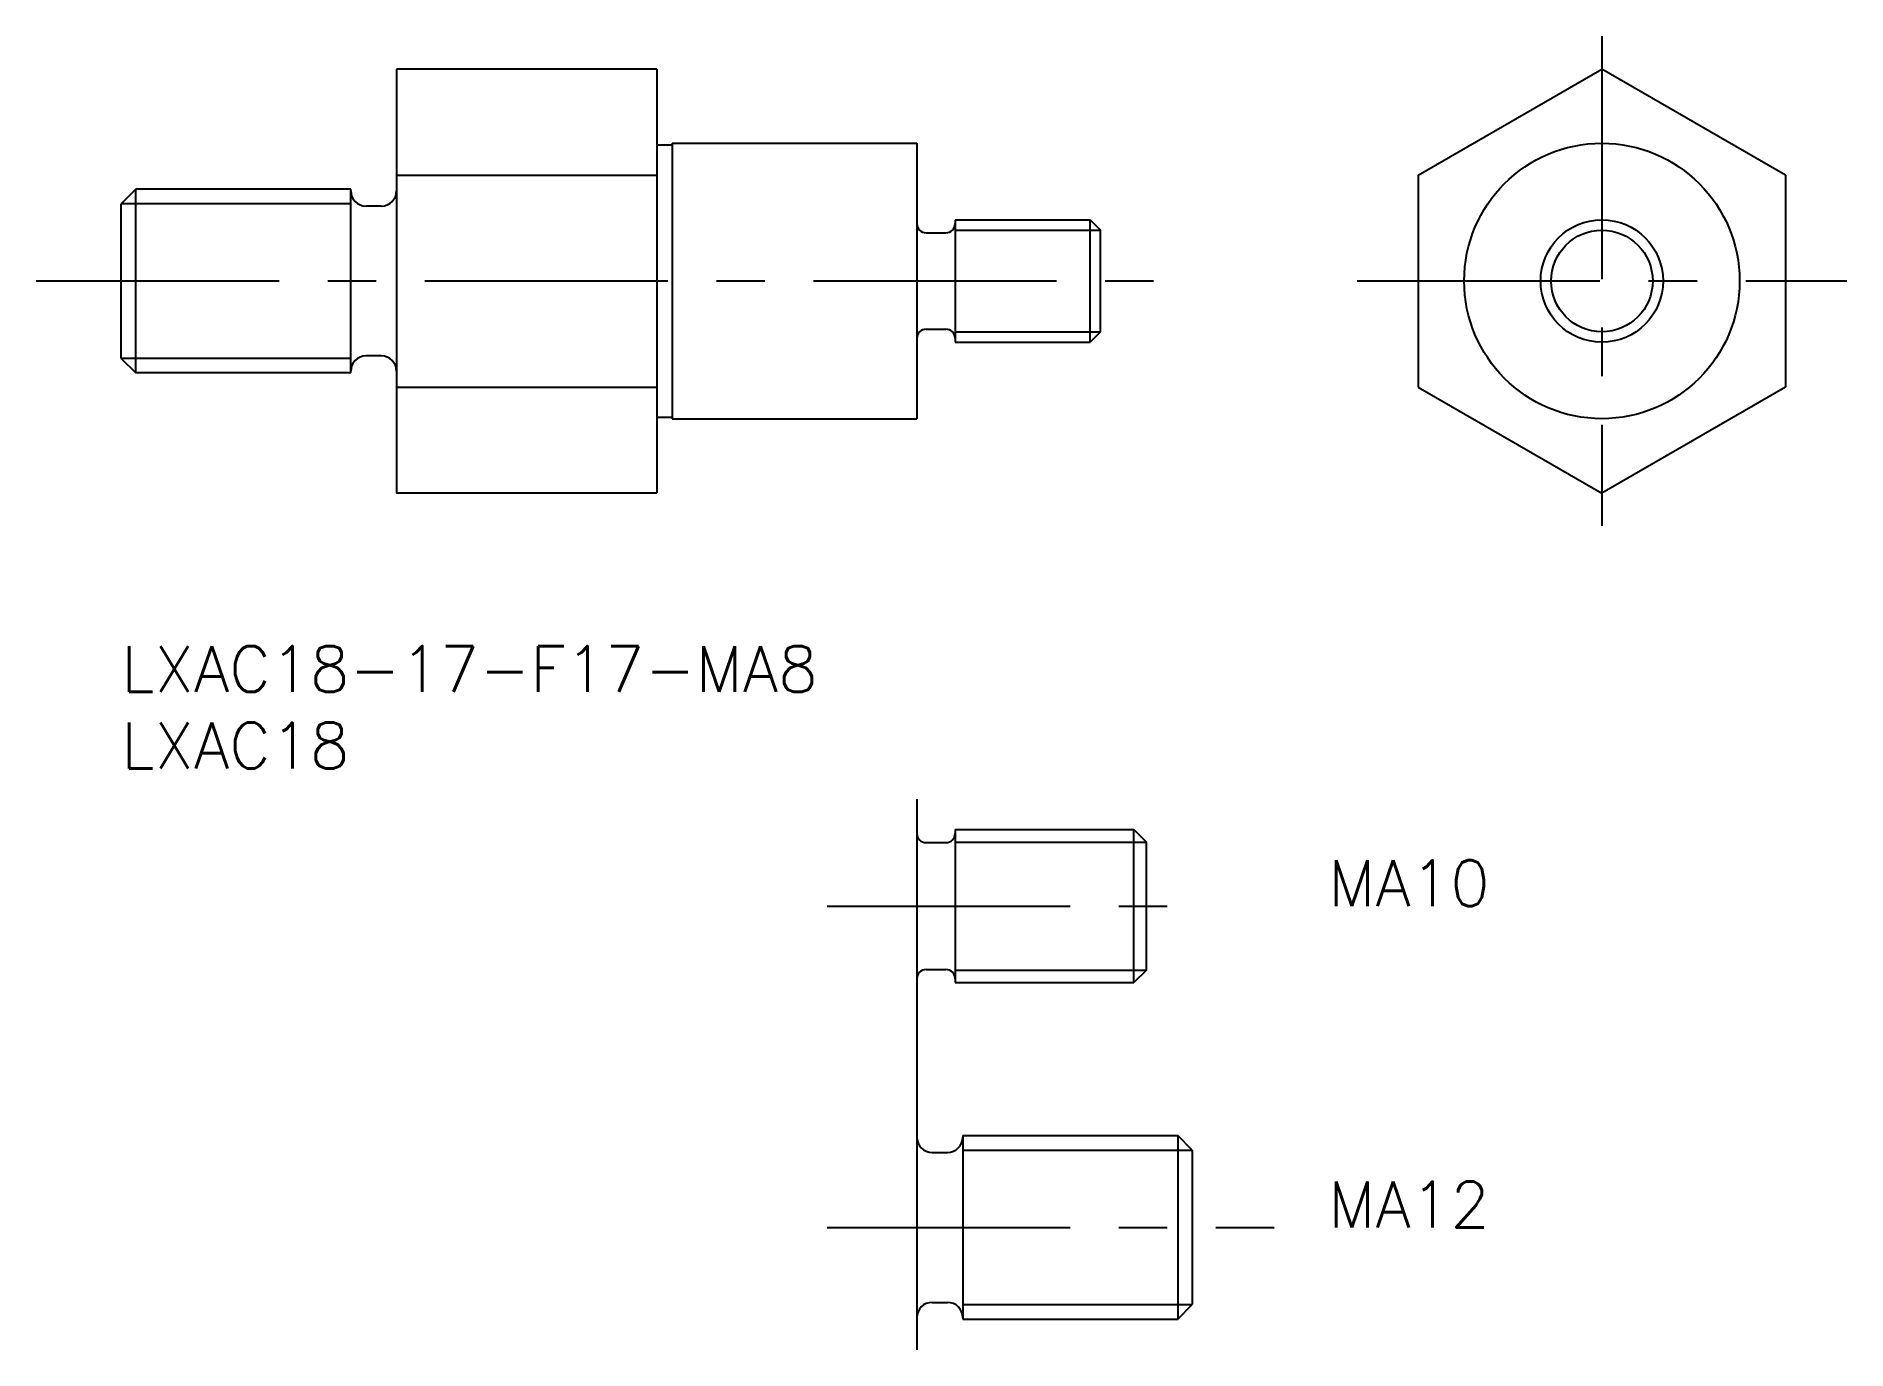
# Model space of a CAD drawing. Extents: x -6 to 113, y -46 to 40.
import ezdxf

# ---------------------------------------------------------------- set-up
doc = ezdxf.new("R2010")
doc.units = 0
doc.header["$LTSCALE"] = 0.5
doc.linetypes.add('CENTER', pattern=[50.8, 31.75, -6.35, 6.35, -6.35])
for name, color, linetype in [('MSM_CENTER', 1, 'CENTER'), ('MSM_CONTINUOUS', 7, 'CONTINUOUS'), ('MSM_NARROW', 5, 'CONTINUOUS'), ('MSM_PART_NUMBER', 7, 'CONTINUOUS')]:
    doc.layers.add(name, color=color, linetype=linetype)
doc.styles.get("Standard").update_dxf_attribs({"font": 'txt.shx', "height": 3, "bigfont": 'bigfont.shx'})

# ---------------------------------------------------------------- blocks, each defined once
blk = doc.blocks.new('*U12')
at = {"layer": 'MSM_PART_NUMBER'}
blk.add_text('LXAC18-17-F17-MA8', height=3, dxfattribs=at).set_placement((0, -3))
blk = doc.blocks.new('*U13')
at = {"layer": 'MSM_PART_NUMBER'}
blk.add_text('LXAC18', height=3, dxfattribs=at).set_placement((0, -8))
blk = doc.blocks.new('*U15')
at = {"layer": 'MSM_PART_NUMBER'}
blk.add_text('MA10', height=3, dxfattribs=at).set_placement((78.89, -17))
blk = doc.blocks.new('*U16')
at = {"layer": 'MSM_PART_NUMBER'}
blk.add_text('MA12', height=3, dxfattribs=at).set_placement((78.89, -38))

msp = doc.modelspace()

# ---------------------------------------------------------------- linework, layer by layer
at = {"layer": 'MSM_CENTER'}
for p, q in [((96.77, 39.86), (96.77, 7.85)), ((-5.55, 23.86), (69.36, 23.86)), ((80.77, 23.86), (112.78, 23.86)), ((46.14, -17), (69.77, -17)), ((46.14, -38), (75.36, -38))]:
    msp.add_line(p, q, dxfattribs=at)
at = {"layer": 'MSM_CONTINUOUS'}
for p, q in [((18, 37.71), (18, 10)), ((35, 37.71), (18, 37.71)), ((35, 37.71), (35, 10)), ((84.77, 30.78), (96.77, 37.71)), ((108.77, 30.78), (96.77, 37.71)), ((35, 32.76), (36, 32.76)), ((36, 32.86), (52, 32.86)), ((36, 32.86), (36, 14.86)), ((52, 32.86), (52, 14.86)), ((18, 30.78), (35, 30.78)), ((84.77, 30.78), (84.77, 16.93)), ((108.77, 30.78), (108.77, 16.93)), ((0.95, 29.86), (0, 28.91)), ((15, 29.86), (0.95, 29.86)), ((0.95, 17.86), (0.95, 29.86)), ((15, 17.86), (15, 29.86)), ((0, 18.8), (0, 28.91)), ((17, 28.76), (16, 28.76)), ((54.5, 27.86), (63.32, 27.86)), ((54.5, 27.86), (54.5, 19.86)), ((63.32, 19.86), (63.32, 27.86)), ((63.32, 27.86), (64, 27.18)), ((52.6, 27.01), (53.9, 27.01)), ((64, 20.53), (64, 27.18)), ((52.6, 20.71), (53.9, 20.71)), ((64, 20.53), (63.32, 19.86)), ((17, 18.96), (16, 18.96)), ((54.5, 19.86), (63.32, 19.86)), ((0, 18.8), (0.95, 17.86)), ((15, 17.86), (0.95, 17.86)), ((18, 16.93), (35, 16.93)), ((84.77, 16.93), (96.77, 10)), ((108.77, 16.93), (96.77, 10)), ((35, 14.96), (36, 14.96)), ((36, 14.86), (52, 14.86)), ((35, 10), (18, 10)), ((52, -10), (52, -46)), ((52.6, -12.85), (53.9, -12.85)), ((54.5, -12), (66.19, -12)), ((54.5, -12), (54.5, -22)), ((66.19, -22), (66.19, -12)), ((66.19, -12), (67, -12.81)), ((67, -21.19), (67, -12.81)), ((52.6, -21.15), (53.9, -21.15)), ((67, -21.19), (66.19, -22)), ((54.5, -22), (66.19, -22)), ((53, -33.1), (54, -33.1)), ((55, -32), (69.05, -32)), ((55, -32), (55, -44)), ((70, -32.95), (69.05, -32)), ((69.05, -32), (69.05, -44)), ((70, -32.95), (70, -43.05)), ((53, -42.9), (54, -42.9)), ((69.05, -44), (70, -43.05)), ((55, -44), (69.05, -44))]:
    msp.add_line(p, q, dxfattribs=at)
for radius in [9, 4]:
    msp.add_circle((96.77, 23.86), radius, dxfattribs=at)
for centre, radius, start, end in [((16, 29.76), 1, 180, 270), ((17, 29.76), 1, 270, 0), ((52.6, 27.61), 0.6, 180, 270), ((53.9, 27.61), 0.6, 270, 0), ((52.6, 20.11), 0.6, 90, 180), ((53.9, 20.11), 0.6, 0, 90), ((16, 17.96), 1, 90, 180), ((17, 17.96), 1, 0, 90), ((52.6, -12.25), 0.6, 180, 270), ((53.9, -12.25), 0.6, 270, 0), ((52.6, -21.75), 0.6, 90, 180), ((53.9, -21.75), 0.6, 0, 90), ((53, -32.1), 1, 180, 270), ((54, -32.1), 1, 270, 0), ((53, -43.9), 1, 90, 180), ((54, -43.9), 1, 0, 90)]:
    msp.add_arc(centre, radius, start, end, dxfattribs=at)
at = {"layer": 'MSM_NARROW'}
for p, q in [((15, 28.91), (0, 28.91)), ((54.5, 27.18), (64, 27.18)), ((54.5, 20.53), (64, 20.53)), ((15, 18.8), (0, 18.8)), ((54.5, -12.81), (67, -12.81)), ((54.5, -21.19), (67, -21.19)), ((55, -32.95), (70, -32.95)), ((55, -43.05), (70, -43.05))]:
    msp.add_line(p, q, dxfattribs=at)
msp.add_circle((96.77, 23.86), 3.32, dxfattribs=at)

# ---------------------------------------------------------------- block references
at = {"layer": 'MSM_CONTINUOUS'}
for name in ['*U12', '*U13', '*U15', '*U16']:
    msp.add_blockref(name, (0, 0), dxfattribs=at)

doc.saveas('drawing.dxf')
